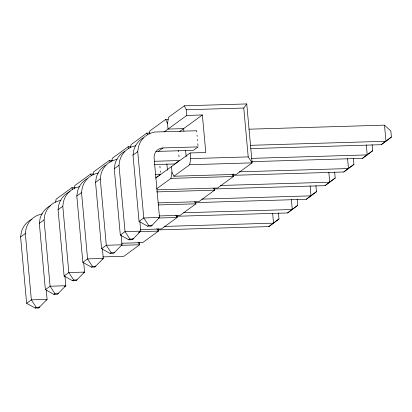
<?xml version="1.0" encoding="UTF-8"?>
<svg xmlns="http://www.w3.org/2000/svg" width="412" height="412" viewBox="0 0 412 412"><rect width="100%" height="100%" fill="white"/><g stroke="black" fill="none" stroke-linecap="round" stroke-linejoin="round"><path stroke-width="0.62" d="M46.216 289.842L47.086 299.39L38.635 307.965L35.195 308.068L26.636 303.299L20.6 236.988L21.316 232.28L22.042 230.035A22.835 21.352 53.9 0 1 30.447 219.977M39.67 307.213L36.23 307.316L31.353 299.859L25.323 233.547L26.033 228.84L26.765 226.6A22.835 21.352 53.9 0 1 37.739 215.224L42.194 213.921M64.952 276.195L65.822 285.737L57.376 294.317L53.931 294.42L45.371 289.651L39.336 223.34L40.052 218.633L40.783 216.388A22.835 21.352 53.9 0 1 50.702 205.495M58.406 293.565L54.966 293.668L50.094 286.211L44.058 219.9L44.769 215.193L45.5 212.947A22.835 21.352 53.9 0 1 56.475 201.576L60.93 200.273M83.688 262.542L84.558 272.09L76.112 280.665L72.666 280.768L64.107 275.999L58.071 209.687L58.787 204.98L59.519 202.74A22.835 21.352 53.9 0 1 68.418 192.383M77.142 279.913L73.702 280.016L68.83 272.559L62.794 206.247L63.505 201.54L64.236 199.3A22.835 21.352 53.9 0 1 75.216 187.923L79.665 186.621M102.423 248.894L103.294 258.442L94.848 267.017L91.407 267.12L82.843 262.351L76.807 196.04L77.523 191.333L78.254 189.087A22.835 21.352 53.9 0 1 87.153 178.736M95.878 266.265L92.437 266.368L87.565 258.911L81.53 192.6L82.245 187.893L82.972 185.647A22.835 21.352 53.9 0 1 93.951 174.276L98.401 172.973M121.164 235.242L122.029 244.79L113.583 253.365L110.143 253.468L101.579 248.699L95.543 182.387L96.259 177.68L96.99 175.44A22.835 21.352 53.9 0 1 105.889 165.083M114.613 252.613L111.173 252.716L106.301 245.264L100.265 178.947L100.981 174.24L101.707 172A22.835 21.352 53.9 0 1 112.687 160.623L117.142 159.32M139.9 221.594L140.765 231.142L132.319 239.717L128.879 239.82L120.314 235.051L114.279 168.74L114.994 164.033L115.726 161.787A22.835 21.352 53.9 0 1 124.625 151.436M133.349 238.965L129.909 239.068L125.037 231.611L119.001 165.3L119.717 160.592L120.443 158.347A22.835 21.352 53.9 0 1 131.423 146.976L135.878 145.673M198.105 146.883L163.028 147.934A10.305 9.636 53.9 0 0 154.114 158.301L159.501 217.49L152.085 225.312L151.055 226.07L147.614 226.173L139.05 221.398L133.014 155.087L133.73 150.38L134.461 148.14A22.835 21.352 53.9 0 1 143.361 137.783M152.085 225.312L148.644 225.416L143.773 217.963L137.737 151.647L138.453 146.94L139.184 144.7A22.835 21.352 53.9 0 1 150.159 133.328L154.613 132.02L196.637 130.764L196.751 132.005M55.61 202.256L56.12 199.202L71.904 187.702L75.087 187.604M74.345 188.608L74.855 185.549L90.64 174.049L93.189 173.972M93.081 174.956L93.591 171.902L109.376 160.402L112.558 160.304M111.817 161.308L112.327 158.249L128.111 146.749L130.661 146.672M130.553 147.656L131.062 144.602L146.847 133.102L150.03 133.004M149.288 134.008L149.798 130.949L165.583 119.449L168.132 119.372M183.87 131.155L183.639 128.611L168.034 129.08L167.519 123.415L168.534 117.302L184.319 105.802L246.747 103.932L252.113 162.869L236.328 174.369L173.895 176.238L171.964 172.273L171.449 166.608M156.689 188.773L170.949 178.386L171.964 172.273M173.895 176.238L189.685 164.738L190.699 158.625L190.184 152.96L205.789 152.492L202.374 114.963L186.77 115.432L163.981 132.031M38.635 307.965L39.382 306.94M94.848 267.017L95.589 265.987M132.319 239.717L133.066 238.687M151.055 226.07L151.801 225.04M189.685 164.738L252.113 162.869L248.215 156.905L243.765 108.042L246.747 103.932M278.435 212.927L278.986 218.973L268.825 226.595L157.688 229.922M297.17 199.279L297.721 205.325L287.561 212.947L177.067 216.254M315.906 185.627L316.457 191.673L306.296 199.295L195.803 202.606M334.642 171.979L335.193 178.025L325.032 185.647L214.539 188.953M353.378 158.326L353.929 164.373L343.768 171.995L233.274 175.306M372.113 144.679L372.664 150.725L362.503 158.347L252.01 161.653M248.946 129.198L384.494 125.14L390.849 131.031L391.4 137.072L381.239 144.694L250.831 148.603M268.825 226.595L278.986 218.973M287.561 212.947L297.721 205.325M306.296 199.295L316.457 191.673M325.032 185.647L335.193 178.025M343.768 171.995L353.929 164.373M362.503 158.347L372.664 150.725M381.239 144.694L391.4 137.072M20.6 236.988L25.323 233.547M39.336 223.34L44.058 219.9M58.071 209.687L62.794 206.247M76.807 196.04L81.53 192.6M95.543 182.387L100.265 178.947M114.279 168.74L119.001 165.3M133.014 155.087L137.737 151.647M179.591 131.562L202.374 114.963M155.798 151.791A10.305 9.636 53.9 0 1 158.311 151.374L163.028 147.934M155.911 177.624L158.27 175.903M159.217 175.213L160.16 174.528M178.422 161.221L174.647 163.971L154.243 164.584M197.631 147.228L193.382 150.323L158.311 151.374M155.751 178.046L190.184 152.96M26.636 303.299L31.353 299.859L47.086 299.39L46.144 300.075M45.371 289.651L50.094 286.211L65.822 285.737L64.406 286.773M64.107 275.999L68.83 272.559L84.558 272.09L83.615 272.78M82.843 262.351L87.565 258.911L103.294 258.442L102.351 259.127M101.579 248.699L106.301 245.264L122.029 244.79M120.314 235.051L125.037 231.611L140.765 231.142L138.406 232.862M139.05 221.398L143.773 217.963L159.501 217.49M35.195 308.068L36.23 307.316M53.931 294.42L54.966 293.668M72.666 280.768L73.702 280.016M91.407 267.12L92.437 266.368M110.143 253.468L111.173 252.716M128.879 239.82L129.909 239.068M147.614 226.173L148.644 225.416M184.319 105.802L186.255 109.762L243.765 108.042M250.414 145.318L385.962 141.259L384.494 125.14M190.699 158.625L248.215 156.905M154.5 161.277L179.369 160.531M251.593 158.368L367.226 154.907L366.32 144.988M155.53 174.338L160.634 174.183M239.279 171.83L348.49 168.554L347.584 158.635M170.949 178.386L233.377 176.516L233.146 173.957M220.544 185.477L329.749 182.207L328.848 172.288M157.07 189.829L217.593 188.016L233.377 176.516L232.08 174.528M156.668 191.904L214.642 190.169L214.467 188.243M201.808 199.125L311.014 195.855L310.112 185.936M158.084 202.889L198.857 201.669L214.642 190.169L213.339 188.181M158.321 204.944L195.906 203.816L195.731 201.895M183.716 212.757L292.278 209.507L291.377 199.588M159.099 215.945L180.121 215.316L195.906 203.816L194.603 201.828M158.692 218.02L177.17 217.469L176.995 215.543M164.337 226.425L273.542 223.155L272.641 213.236M140.358 229.597L161.386 228.969L177.17 217.469L175.867 215.476M139.956 231.668L158.435 231.117L158.198 228.552M121.622 243.245L142.645 242.617L158.435 231.117L156.807 228.629M121.221 245.32L139.699 244.764L139.462 242.205M102.887 256.897L123.909 256.269L139.699 244.764L138.072 242.282M165.583 119.449L167.519 123.415M146.847 133.102L147.676 134.796M128.111 146.749L128.941 148.449M109.376 160.402L110.205 162.096M90.64 174.049L91.469 175.749M71.904 187.702L72.733 189.396M197.034 135.105L197.147 136.341M197.425 139.441L197.539 140.683M197.822 143.783L197.992 145.642M186.255 109.762L186.77 115.432M185.606 150.241L186.188 156.601M178.468 150.612L178.576 151.853M178.859 154.953L179.029 156.812M166.87 163.888L167.452 170.249M159.897 166.124L160.067 167.983M160.35 171.083L160.464 172.324M30.946 219.684A22.835 21.352 53.9 0 1 31.966 219.143M68.922 192.105A22.835 21.352 53.9 0 1 69.963 191.595"/></g></svg>
